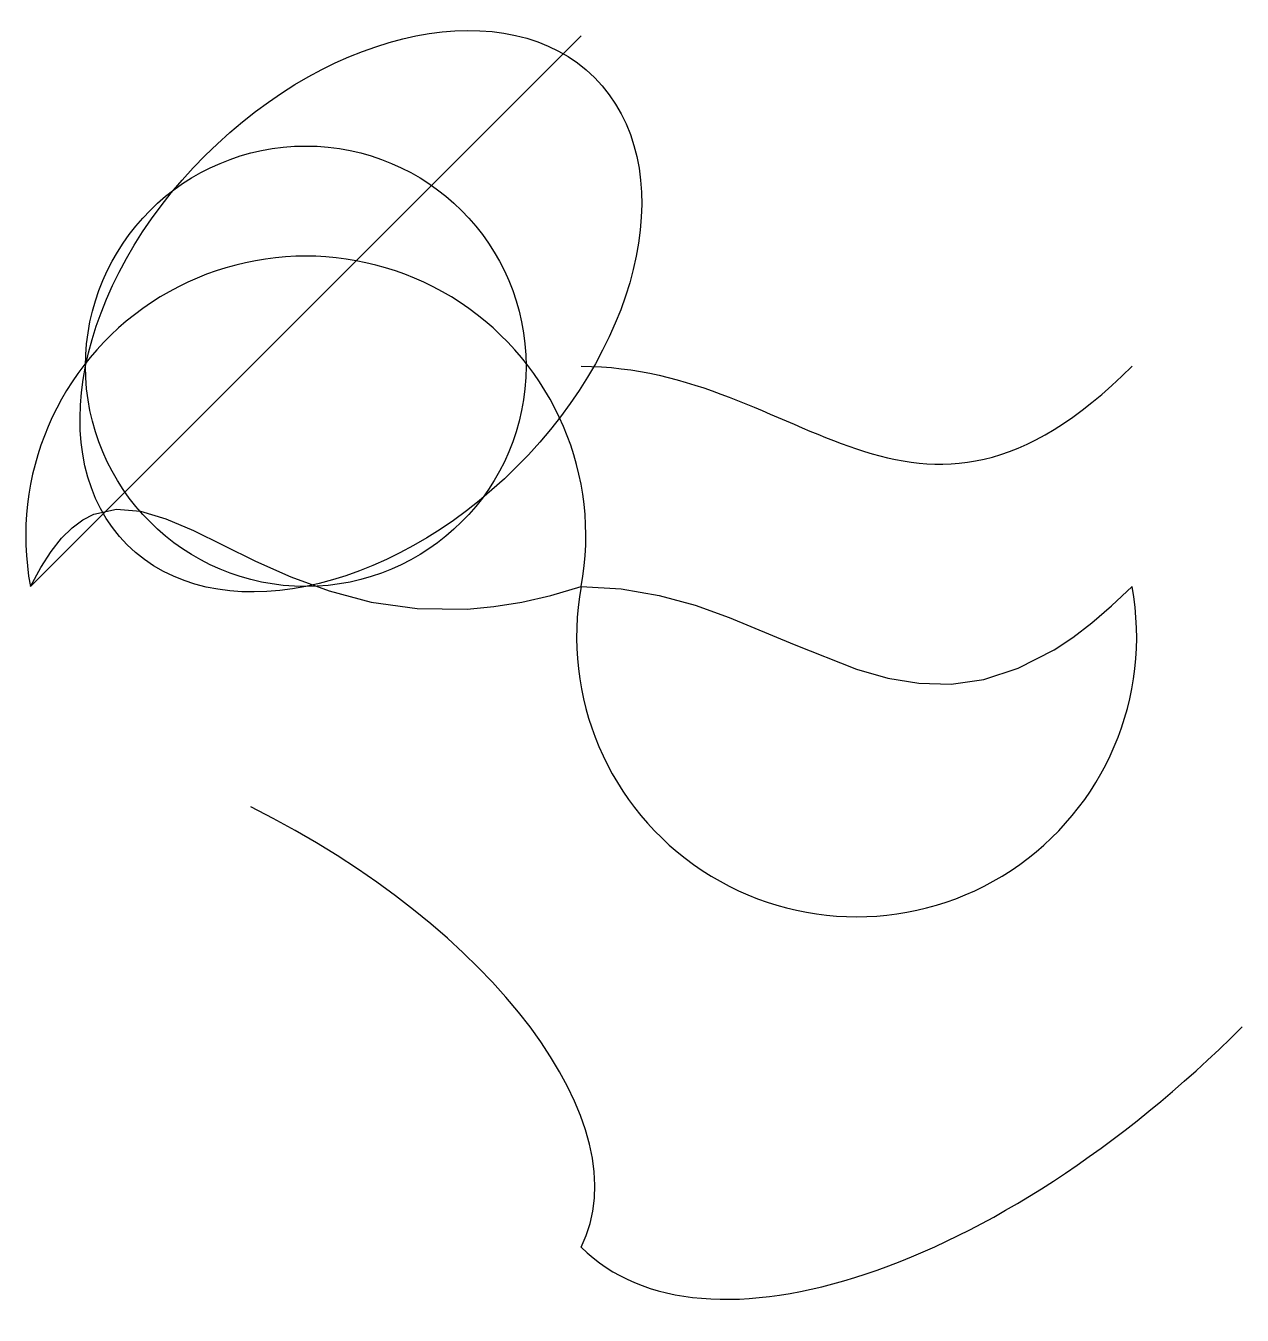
# Model space of a CAD drawing. Extents: x 0 to 11, y -6.6 to 5.1.
import ezdxf

# ---------------------------------------------------------------- set-up
doc = ezdxf.new("R2010")
doc.units = 0
doc.header["$MEASUREMENT"] = 0
doc.layers.get('0').update_dxf_attribs({"linetype": 'CONTINUOUS'})

msp = doc.modelspace()

# ---------------------------------------------------------------- linework, layer by layer
msp.add_line((0, 0), (5, 5))
for points in [[(0, 0), (0.094, 0.173), (0.188, 0.319), (0.283, 0.438), (0.379, 0.533), (0.476, 0.606), (0.576, 0.657), (0.781, 0.703), (0.999, 0.685), (1.23, 0.615), (1.48, 0.508), (1.75, 0.375), (2.043, 0.231), (2.363, 0.088), (2.712, -0.04), (3.094, -0.141), (3.51, -0.2), (3.965, -0.205), (4.207, -0.183), (4.46, -0.143), (4.725, -0.082), (5, 0)], [(5, 0), (5.364, -0.022), (5.707, -0.082), (6.033, -0.171), (6.344, -0.281), (6.934, -0.527), (7.5, -0.75), (7.782, -0.831), (8.066, -0.879), (8.357, -0.886), (8.656, -0.844), (8.967, -0.743), (9.293, -0.574), (9.462, -0.462), (9.636, -0.33), (9.815, -0.176), (10, 0)]]:
    msp.add_lwpolyline(points)
msp.add_circle((2.5, 2), 2)
for centre, start, end in [((2.5, 0.458), -10.3889, -169.6111), ((7.5, -0.458), 169.6111, 10.3889)]:
    msp.add_arc(centre, 2.542, start, end)
msp.add_ellipse((3, 2.5), major_axis=(-2.121, -2.121), ratio=0.666667)
for centre, major_axis in [((1, -4), (4, -2)), ((9, -2), (-4, -4))]:
    msp.add_ellipse(centre, major_axis=major_axis, ratio=0.5, start_param=0, end_param=1.570796)
msp.add_open_spline([(5, 2), (7, 2), (8, 0), (10, 2)], degree=3)

doc.saveas('drawing.dxf')
